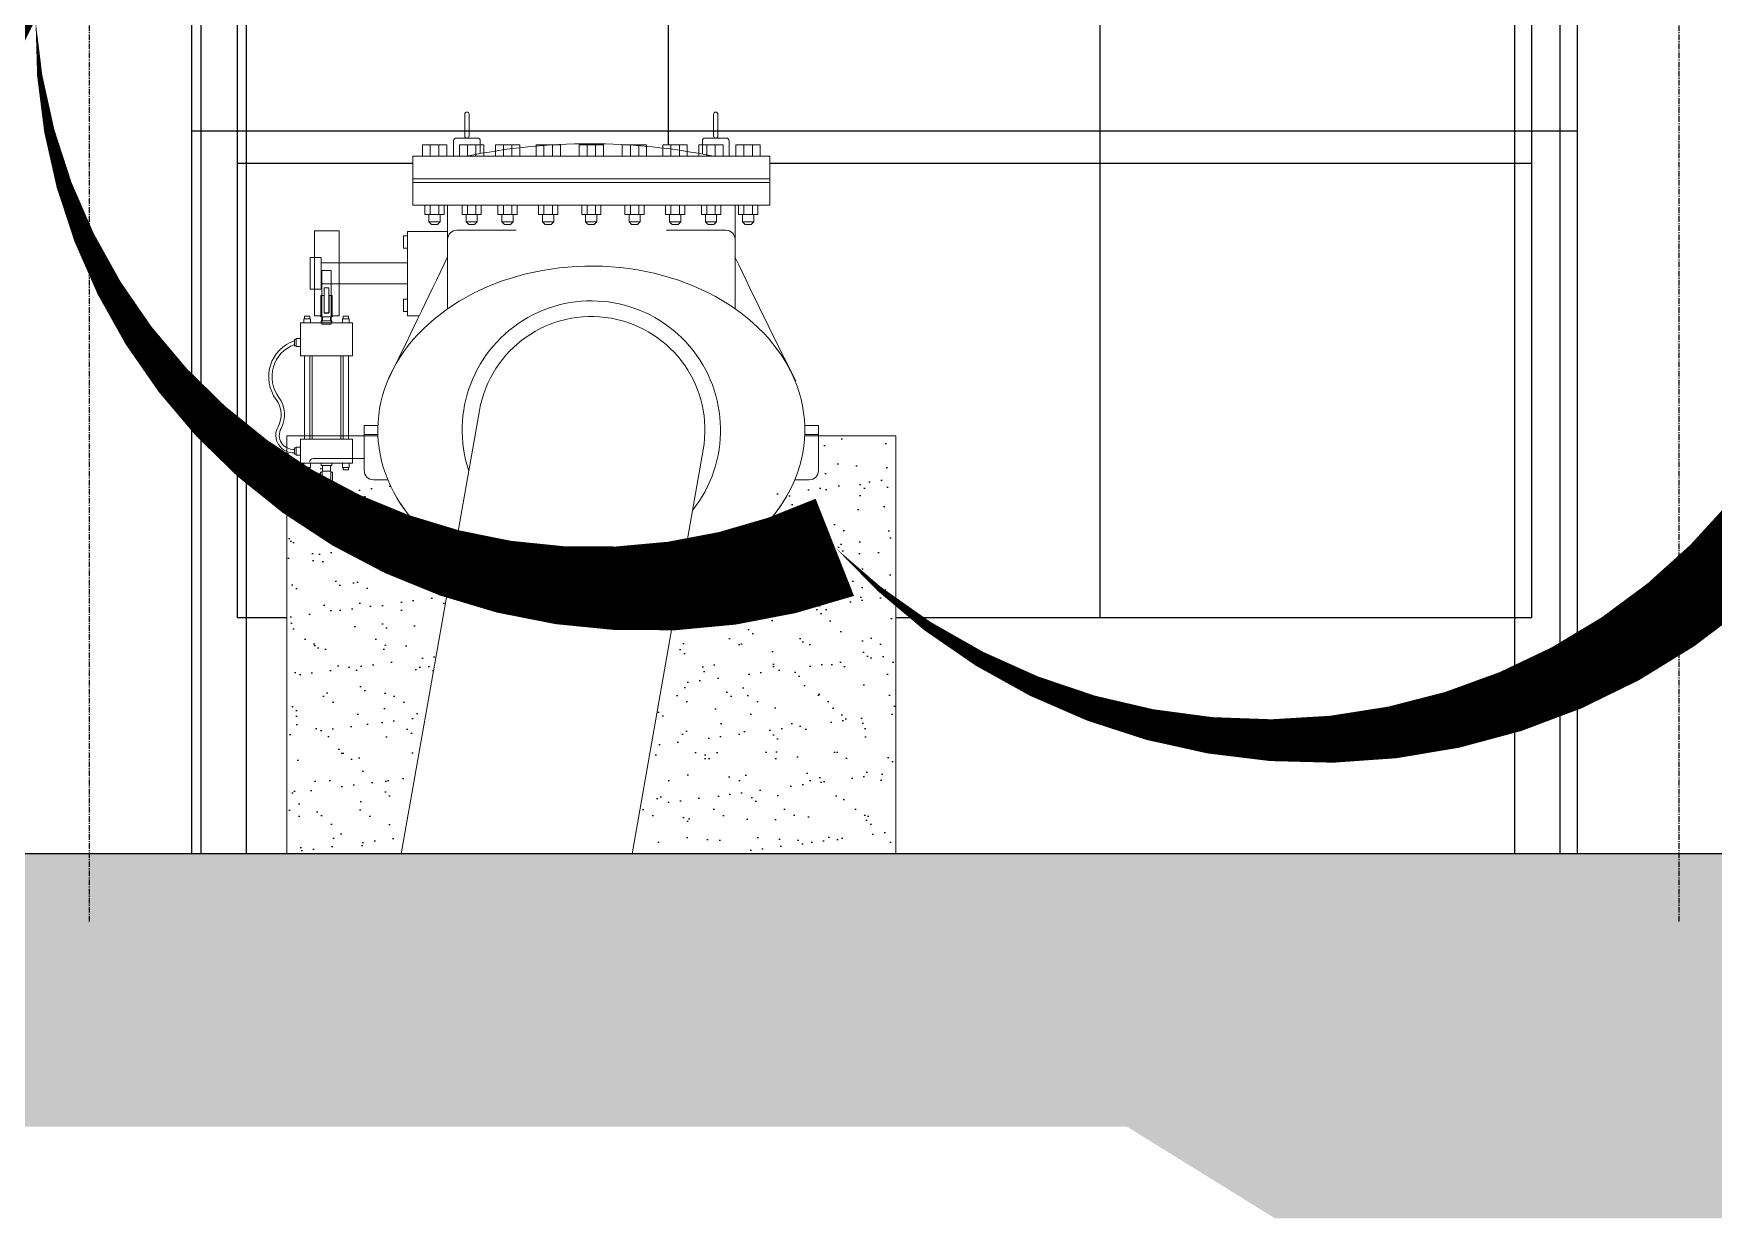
# Model space of a CAD drawing. Header units: inches. Extents: x 102027 to 175311, y -32523 to 10797.
# Drawn here: x 123015 to 126713, y -7197 to -4590 of the extents above; entities that cross this region are included whole.
import ezdxf

# ---------------------------------------------------------------- set-up
doc = ezdxf.new("R2010")
doc.units = ezdxf.units.IN
doc.header["$MEASUREMENT"] = 0
doc.linetypes.add('CENTER', pattern=[2, 1.25, -0.25, 0.25, -0.25])
doc.linetypes.add('HIDDEN', pattern=[0.375, 0.25, -0.125])
doc.layers.add('M-CLOUD', color=2, linetype='Continuous')
doc.layers.add('M-X-BKGD', color=8, linetype='Continuous')

msp = doc.modelspace()

# ---------------------------------------------------------------- hatches: boundary and pattern name
at = {"layer": 'M-X-BKGD'}
h = msp.add_hatch(dxfattribs=at)
h.set_pattern_fill('AR-SAND', color=8, scale=50, style=0)
h.set_pattern_definition([(37.5, (166121.02, 83227.46), (-3.14967, 96.34119), [0, -76, 0, -85, 0, -81.25]), (7.5, (166121.02, 83227.46), (88.48884, 141.1073), [0, -41, 0, -68.5, 0, -26.25]), (327.5, (166059.52, 83227.46), (155.70709, 0.28295), [0, -25, 0, -90, 0, -117.5]), (317.5, (166059.52, 83227.46), (150.30633, 43.88378), [0, -12.5, 0, -59, 0, -67.5])])
edge = h.paths.add_edge_path()
edge.add_line((124912.6, -5474.8), (124742.6, -5474.8))
edge.add_line((124742.6, -5474.8), (124742.6, -5551.4))
edge.add_arc((124722.4, -5551.4), 20.2, -90, 0, ccw=False)
edge.add_line((124722.4, -5571.6), (124690.6, -5571.6))
edge.add_ellipse((124242.6, -5462.3), major_axis=(-470, 0), ratio=0.768225, start_angle=114.6454, end_angle=162.3901, ccw=False)
edge.add_line((124438.6, -5790.5), (124332.1, -6394.8))
edge.add_line((124332.1, -6394.8), (124912.6, -6394.8))
edge.add_line((124912.6, -6394.8), (124912.6, -5474.8))
edge = h.paths.add_edge_path()
edge.add_ellipse((124242.6, -5462.3), major_axis=(-470, 0), ratio=0.768225, start_angle=26.7473, end_angle=49.9261, ccw=False)
edge.add_ellipse((124242.6, -5462.3), major_axis=(-470, 0), ratio=0.768225, start_angle=377.6099, end_angle=409.9261, ccw=False)
edge.add_ellipse((124242.6, -5462.3), major_axis=(-470, 0), ratio=0.768225, start_angle=26.7473, end_angle=49.9261, ccw=False)
edge.add_ellipse((124242.6, -5462.3), major_axis=(-470, 0), ratio=0.768225, start_angle=377.6099, end_angle=409.9261, ccw=False)
edge.add_ellipse((124242.6, -5462.3), major_axis=(-470, 0), ratio=0.768225, start_angle=26.7473, end_angle=49.9261, ccw=False)
edge.add_ellipse((124242.6, -5462.3), major_axis=(-470, 0), ratio=0.768225, start_angle=377.6099, end_angle=409.9261, ccw=False)
edge.add_ellipse((124242.6, -5462.3), major_axis=(-470, 0), ratio=0.768225, start_angle=26.7473, end_angle=49.9261, ccw=False)
edge.add_ellipse((124242.6, -5462.3), major_axis=(-470, 0), ratio=0.768225, start_angle=377.6099, end_angle=409.9261, ccw=False)
edge.add_ellipse((124242.6, -5462.3), major_axis=(-470, 0), ratio=0.768225, start_angle=26.7473, end_angle=49.9261, ccw=False)
edge.add_ellipse((124242.6, -5462.3), major_axis=(-470, 0), ratio=0.768225, start_angle=377.6099, end_angle=409.9261, ccw=False)
edge.add_ellipse((124242.6, -5462.3), major_axis=(-470, 0), ratio=0.768225, start_angle=26.7473, end_angle=49.9261, ccw=False)
edge.add_ellipse((124242.6, -5462.3), major_axis=(-470, 0), ratio=0.768225, start_angle=377.6099, end_angle=409.9261, ccw=False)
edge.add_line((123794.6, -5571.6), (123762.8, -5571.6))
edge.add_arc((123762.8, -5551.4), 20.2, 180, 270, ccw=False)
edge.add_line((123742.6, -5551.4), (123742.6, -5524.8))
edge.add_line((123742.6, -5524.8), (123716.8, -5524.8))
edge.add_line((123716.8, -5524.8), (123716.8, -5535.3))
edge.add_line((123716.8, -5535.3), (123709.7, -5535.3))
edge.add_line((123709.7, -5535.3), (123709.7, -5544.4))
edge.add_line((123709.7, -5544.4), (123708.3, -5544.4))
edge.add_line((123708.3, -5544.4), (123708.3, -5549.8))
edge.add_line((123708.3, -5549.8), (123696.4, -5549.8))
edge.add_line((123696.4, -5549.8), (123696.4, -5544.4))
edge.add_line((123696.4, -5544.4), (123694.9, -5544.4))
edge.add_line((123694.9, -5544.4), (123694.9, -5535.3))
edge.add_line((123694.9, -5535.3), (123671.4, -5535.3))
edge.add_line((123671.4, -5535.3), (123671.4, -5540.1))
edge.add_line((123671.4, -5540.1), (123668.6, -5540.1))
edge.add_line((123668.6, -5540.1), (123668.6, -5552.5))
edge.add_line((123668.6, -5552.5), (123669.3, -5552.5))
edge.add_line((123669.3, -5552.5), (123669.3, -5554.9))
edge.add_line((123669.3, -5554.9), (123672.6, -5554.9))
edge.add_line((123672.6, -5554.9), (123672.6, -5593))
edge.add_line((123672.6, -5593), (123669.3, -5593))
edge.add_line((123669.3, -5593), (123669.3, -5595.5))
edge.add_line((123669.3, -5595.5), (123649.9, -5595.5))
edge.add_line((123649.9, -5595.5), (123649.9, -5593))
edge.add_line((123649.9, -5593), (123646.5, -5593))
edge.add_line((123646.5, -5593), (123646.5, -5554.9))
edge.add_line((123646.5, -5554.9), (123649.9, -5554.9))
edge.add_line((123649.9, -5554.9), (123649.9, -5552.5))
edge.add_line((123649.9, -5552.5), (123650.5, -5552.5))
edge.add_line((123650.5, -5552.5), (123650.5, -5540.1))
edge.add_line((123650.5, -5540.1), (123647.7, -5540.1))
edge.add_line((123647.7, -5540.1), (123647.7, -5535.3))
edge.add_line((123647.7, -5535.3), (123624.2, -5535.3))
edge.add_line((123624.2, -5535.3), (123624.2, -5544.4))
edge.add_line((123624.2, -5544.4), (123622.7, -5544.4))
edge.add_line((123622.7, -5544.4), (123622.7, -5549.8))
edge.add_line((123622.7, -5549.8), (123610.8, -5549.8))
edge.add_line((123610.8, -5549.8), (123610.8, -5544.4))
edge.add_line((123610.8, -5544.4), (123609.4, -5544.4))
edge.add_line((123609.4, -5544.4), (123609.4, -5535.3))
edge.add_line((123609.4, -5535.3), (123602.3, -5535.3))
edge.add_line((123602.3, -5535.3), (123602.3, -5517.3))
edge.add_line((123602.3, -5517.3), (123592.9, -5517.3))
edge.add_line((123592.9, -5517.3), (123592.9, -5515.6))
edge.add_line((123592.9, -5515.6), (123589.2, -5515.6))
edge.add_line((123589.2, -5515.6), (123589.2, -5512.4))
edge.add_arc((123587, -5473.5), 38.9, 248.3, 273.1902, ccw=False)
edge.add_line((123572.6, -5509.7), (123572.6, -6394.8))
edge.add_line((123572.6, -6394.8), (123824.3, -6394.8))
edge.add_line((123824.3, -6394.8), (123940, -5738.6))
h = msp.add_hatch(dxfattribs=at)
h.set_pattern_fill('EARTH', color=8, scale=1000, angle=45, style=0)
h.set_pattern_definition([(45, (105015.3, -19813.48), (3e-14, 353.5534), [250, -250]), (45, (104949, -19747.19), (3e-14, 353.5534), [250, -250]), (45, (104882.7, -19680.9), (3e-14, 353.5534), [250, -250]), (135, (104882.7, -19636.7), (-353.5534, 3e-14), [250, -250]), (135, (104949, -19570.4), (-353.5534, 3e-14), [250, -250]), (135, (105015.3, -19504.12), (-353.5534, 3e-14), [250, -250])])
h.paths.add_polyline_path([(138246.6, -6394.8), (122222.6, -6394.8), (122222.6, -6994.9), (125421.1, -6994.9), (125747.7, -7197.1), (133478.9, -7197.1), (133478.9, -6922), (137301, -6922), (137485.2, -7173), (138246.6, -7173)])

# ---------------------------------------------------------------- linework, layer by layer
at = {"layer": 'M-CLOUD'}
msp.add_lwpolyline([(122683.1, -2327.7, 0, 229.8, 0.520567), (123019, -4558.9, 0, 229.8, 0.520567), (124778.6, -5720.3, 0, 229.8, 0.520567), (127043.5, -5356, 0, 229.8, 0.520567), (129338.4, -5280.9, 0, 229.8, 0.520567), (131635.6, -5348.3, 0, 229.8, 0.520567), (133932.7, -5347.8, 0, 229.8, 0.520567), (136184.7, -4951.7, 0, 229.8, 0.520567), (138320.8, -4362.3, 0, 229.8, 0.520567), (136801.6, -2797.3, 0, 229.8, 0.520567), (134509.9, -2622.7, 0, 229.8, 0.520567), (132218.9, -2623, 0, 229.8, 0.520567), (129933.5, -2862.9, 0, 229.8, 0.520567), (127647.9, -2810.1, 0, 229.8, 0.520567), (125360.4, -2587.8, 0, 229.8, 0.520567)], format="xyseb", close=True, dxfattribs=at)
at = {"layer": 'M-X-BKGD', "color": 8, "linetype": 'CENTER', "ltscale": 10}
for p, q in [((123137.6, -6544.1), (123137.6, 9596.6)), ((126637.6, -6544.1), (126637.6, 9596.6))]:
    msp.add_line(p, q, dxfattribs=at)
at = {"layer": 'M-X-BKGD', "color": 8}
for p, q in [((123362.6, 3455.2), (123362.6, -6394.8)), ((126412.6, 3455.2), (126412.6, -6394.8)), ((123382.7, 2935.4), (123382.7, -6394.8)), ((123482.7, 2935.4), (123482.7, -6394.8)), ((126274.5, 2935.4), (126274.5, -6394.8)), ((126374.5, 2935.4), (126374.5, -6394.8)), ((124412.6, -4834.2), (124412.6, -874.8)), ((125362.6, -5874.8), (125362.6, -874.8)), ((123462.6, -4874.8), (123849.4, -4874.8)), ((124635.8, -4874.8), (126312.6, -4874.8)), ((140002.6, -6394.8), (118086.3, -6394.8))]:
    msp.add_line(p, q, dxfattribs=at)
at = {"layer": 'M-X-BKGD', "color": 8, "linetype": 'HIDDEN', "ltscale": 5}
msp.add_line((126412.6, -4804.8), (123362.6, -4804.8), dxfattribs=at)
at = {"layer": 'M-X-BKGD', "color": 8, "linetype": 'Continuous', "lineweight": 0, "ltscale": 10}
for p, q in [((123888.1, -4834.2), (123888.1, -4859.3)), ((123906.7, -4834.2), (123906.7, -4859.3)), ((123964, -4819.6), (123973.6, -4819.6)), ((123969.8, -4834.2), (123969.8, -4859.3)), ((123988.4, -4834.2), (123988.4, -4859.3)), ((124048.9, -4834.2), (124048.9, -4859.3)), ((124067.4, -4834.2), (124067.4, -4859.3)), ((124138.2, -4834.2), (124138.2, -4859.3)), ((124156.8, -4834.2), (124156.8, -4859.3)), ((124233.1, -4834.2), (124233.1, -4859.3)), ((124251.7, -4834.2), (124251.7, -4859.3)), ((124328.5, -4834.2), (124328.5, -4859.3)), ((124347, -4834.2), (124347, -4859.3)), ((124417.8, -4834.2), (124417.8, -4859.3)), ((124436.4, -4834.2), (124436.4, -4859.3)), ((124496.9, -4834.2), (124496.9, -4859.3)), ((124515.4, -4834.2), (124515.4, -4859.3)), ((124578.6, -4834.2), (124578.6, -4859.3)), ((124597.1, -4834.2), (124597.1, -4859.3)), ((123849.4, -4859.3), (124635.8, -4859.3)), ((123849.4, -4859.3), (123849.4, -4967.3)), ((124635.8, -4859.3), (124635.8, -4967.3)), ((123849.4, -4909.3), (124635.8, -4909.3)), ((123849.4, -4917.3), (124635.8, -4917.3)), ((123849.4, -4967.3), (124635.8, -4967.3)), ((123888.1, -4967.3), (123888.1, -4987.7)), ((123906.7, -4967.3), (123906.7, -4987.7)), ((123926.3, -4967.3), (123926.3, -5195.2)), ((123969.8, -4967.3), (123969.8, -4987.7)), ((123988.4, -4967.3), (123988.4, -4987.7)), ((124048.9, -4967.3), (124048.9, -4987.7)), ((124067.4, -4967.3), (124067.4, -4987.7)), ((124138.2, -4967.3), (124138.2, -4987.7)), ((124156.8, -4967.3), (124156.8, -4987.7)), ((124233.1, -4967.3), (124233.1, -4987.7)), ((124251.7, -4967.3), (124251.7, -4987.7)), ((124328.5, -4967.3), (124328.5, -4987.7)), ((124347, -4967.3), (124347, -4987.7)), ((124417.8, -4967.3), (124417.8, -4987.7)), ((124436.4, -4967.3), (124436.4, -4987.7)), ((124496.9, -4967.3), (124496.9, -4987.7)), ((124515.4, -4967.3), (124515.4, -4987.7)), ((124558.9, -4967.3), (124558.9, -5195.2)), ((124578.6, -4967.3), (124578.6, -4987.7)), ((124597.1, -4967.3), (124597.1, -4987.7)), ((123885.1, -5003.8), (123890.9, -5009.5)), ((123890.9, -5009.5), (123903.9, -5009.5)), ((123909.6, -5003.8), (123903.9, -5009.5)), ((123946.5, -5022.5), (124076.9, -5022.5)), ((123966.8, -5003.8), (123972.6, -5009.5)), ((123972.6, -5009.5), (123985.6, -5009.5)), ((123991.4, -5003.8), (123985.6, -5009.5)), ((124045.9, -5003.8), (124051.6, -5009.5)), ((124051.6, -5009.5), (124064.6, -5009.5)), ((124070.4, -5003.8), (124064.6, -5009.5)), ((124135.2, -5003.8), (124141, -5009.5)), ((124141, -5009.5), (124154, -5009.5)), ((124159.7, -5003.8), (124154, -5009.5)), ((124230.1, -5003.8), (124235.9, -5009.5)), ((124235.9, -5009.5), (124248.9, -5009.5)), ((124254.6, -5003.8), (124248.9, -5009.5)), ((124325.5, -5003.8), (124331.2, -5009.5)), ((124344.2, -5009.5), (124331.2, -5009.5)), ((124350, -5003.8), (124344.2, -5009.5)), ((124408.4, -5022.5), (124538.7, -5022.5)), ((124414.8, -5003.8), (124420.6, -5009.5)), ((124433.6, -5009.5), (124420.6, -5009.5)), ((124439.3, -5003.8), (124433.6, -5009.5)), ((124493.9, -5003.8), (124499.6, -5009.5)), ((124512.6, -5009.5), (124499.6, -5009.5)), ((124518.4, -5003.8), (124512.6, -5009.5)), ((124575.6, -5003.8), (124581.3, -5009.5)), ((124594.3, -5009.5), (124581.3, -5009.5)), ((124600.1, -5003.8), (124594.3, -5009.5)), ((123671.8, -5213.1), (123647.3, -5213.1)), ((123650.5, -5213.1), (123650.5, -5221.6)), ((123668.6, -5213.1), (123668.6, -5221.6)), ((123824.3, -6394.8), (123996.4, -5418.9)), ((123742.6, -5472.3), (123742.6, -5551.4)), ((124742.6, -5472.3), (124742.6, -5551.4)), ((123572.6, -5474.8), (123572.6, -6394.8)), ((123572.6, -5474.8), (123772.8, -5474.8)), ((124332.1, -6394.8), (124488.8, -5505.7)), ((124712.5, -5474.8), (124912.6, -5474.8)), ((124912.6, -5474.8), (124742.6, -5474.8)), ((124742.6, -5474.8), (124742.6, -5551.4)), ((124912.6, -5474.8), (124912.6, -6394.8)), ((124912.6, -6394.8), (124912.6, -5474.8)), ((123630.6, -5524.8), (123742.6, -5524.8)), ((123650.5, -5552.5), (123650.5, -5540.1)), ((123668.6, -5552.5), (123668.6, -5540.1)), ((123668.6, -5552.5), (123650.5, -5552.5)), ((123762.8, -5571.6), (123794.6, -5571.6)), ((124690.6, -5571.6), (124722.4, -5571.6)), ((124722.4, -5571.6), (124690.6, -5571.6)), ((123572.6, -5624.8), (123572.6, -6394.8)), ((123572.6, -6394.8), (124912.6, -6394.8))]:
    msp.add_line(p, q, dxfattribs=at)
at = {"layer": 'M-X-BKGD', "color": 8}
msp.add_lwpolyline([(124912.6, -5874.8), (126312.6, -5874.8), (126312.6, -874.8), (123462.6, -874.8), (123462.6, -5874.8), (123572.6, -5874.8)], dxfattribs=at)
at = {"layer": 'M-X-BKGD', "color": 8, "linetype": 'Continuous', "lineweight": 0, "ltscale": 10}
for points in [[(123973.6, -4767.1, 1), (123964, -4767.1), (123964, -4814.8, 1), (123973.6, -4814.8)], [(124521.2, -4767.1, 1), (124511.7, -4767.1), (124511.7, -4814.8, 1), (124521.2, -4814.8)]]:
    msp.add_lwpolyline(points, format="xyb", close=True, dxfattribs=at)
for points in [[(123924.3, -4859.3), (123924.3, -4834.2), (123871, -4834.2), (123871, -4859.3)], [(124006, -4859.3), (124006, -4834.2), (123952.7, -4834.2), (123952.7, -4859.3)], [(124085, -4859.3), (124085, -4834.2), (124031.7, -4834.2), (124031.7, -4859.3)], [(124174.4, -4859.3), (124174.4, -4834.2), (124121.1, -4834.2), (124121.1, -4859.3)], [(124269.3, -4859.3), (124269.3, -4834.2), (124216, -4834.2), (124216, -4859.3)], [(124310.8, -4859.3), (124310.8, -4834.2), (124364.2, -4834.2), (124364.2, -4859.3)], [(124400.2, -4859.3), (124400.2, -4834.2), (124453.5, -4834.2), (124453.5, -4859.3)], [(124479.2, -4859.3), (124479.2, -4834.2), (124532.6, -4834.2), (124532.6, -4859.3)], [(124560.9, -4859.3), (124560.9, -4834.2), (124614.3, -4834.2), (124614.3, -4859.3)], [(123918.5, -4967.3), (123918.5, -4987.7), (123876.3, -4987.7), (123876.3, -4967.3)], [(123885.1, -4987.7), (123885.1, -5003.8), (123909.6, -5003.8), (123909.6, -4987.7)], [(124000.2, -4967.3), (124000.2, -4987.7), (123958, -4987.7), (123958, -4967.3)], [(123966.8, -4987.7), (123966.8, -5003.8), (123991.4, -5003.8), (123991.4, -4987.7)], [(124079.3, -4967.3), (124079.3, -4987.7), (124037, -4987.7), (124037, -4967.3)], [(124045.9, -4987.7), (124045.9, -5003.8), (124070.4, -5003.8), (124070.4, -4987.7)], [(124168.6, -4967.3), (124168.6, -4987.7), (124126.4, -4987.7), (124126.4, -4967.3)], [(124135.2, -4987.7), (124135.2, -5003.8), (124159.7, -5003.8), (124159.7, -4987.7)], [(124263.5, -4967.3), (124263.5, -4987.7), (124221.3, -4987.7), (124221.3, -4967.3)], [(124230.1, -4987.7), (124230.1, -5003.8), (124254.6, -5003.8), (124254.6, -4987.7)], [(124316.6, -4967.3), (124316.6, -4987.7), (124358.9, -4987.7), (124358.9, -4967.3)], [(124350, -4987.7), (124350, -5003.8), (124325.5, -5003.8), (124325.5, -4987.7)], [(124406, -4967.3), (124406, -4987.7), (124448.2, -4987.7), (124448.2, -4967.3)], [(124439.3, -4987.7), (124439.3, -5003.8), (124414.8, -5003.8), (124414.8, -4987.7)], [(124485, -4967.3), (124485, -4987.7), (124527.3, -4987.7), (124527.3, -4967.3)], [(124518.4, -4987.7), (124518.4, -5003.8), (124493.9, -5003.8), (124493.9, -4987.7)], [(124566.7, -4967.3), (124566.7, -4987.7), (124609, -4987.7), (124609, -4967.3)], [(124600.1, -4987.7), (124600.1, -5003.8), (124575.6, -5003.8), (124575.6, -4987.7)], [(123838, -5034.5), (123829.1, -5034.5), (123829.1, -5062.2), (123838, -5062.2)], [(123623.4, -5082.3), (123647.6, -5082.3), (123647.6, -5152.3), (123623.4, -5152.3)], [(123647.6, -5094.2), (123838, -5094.2), (123838, -5140.3), (123647.6, -5140.3)], [(123649, -5110.9), (123670.1, -5110.9), (123670.1, -5229.1), (123649, -5229.1)], [(123654.1, -5204.8), (123665, -5204.8), (123665, -5149), (123654.1, -5149)], [(123838, -5201.5), (123829.1, -5201.5), (123829.1, -5173.8), (123838, -5173.8)], [(123610.8, -5217.3), (123622.7, -5217.3), (123622.7, -5211.9), (123610.8, -5211.9)], [(123708.3, -5217.3), (123696.4, -5217.3), (123696.4, -5211.9), (123708.3, -5211.9)], [(123602.3, -5226.4), (123716.8, -5226.4), (123716.8, -5298.8), (123602.3, -5298.8)], [(123609.4, -5226.4), (123624.2, -5226.4), (123624.2, -5217.3), (123609.4, -5217.3)], [(123647.7, -5226.4), (123671.4, -5226.4), (123671.4, -5221.6), (123647.7, -5221.6)], [(123709.7, -5226.4), (123694.9, -5226.4), (123694.9, -5217.3), (123709.7, -5217.3)], [(123592.9, -5262.6), (123589.2, -5262.6), (123589.2, -5276.6), (123592.9, -5276.6)], [(123602.3, -5260.9), (123592.9, -5260.9), (123592.9, -5278.4), (123602.3, -5278.4)], [(123610.8, -5298.8), (123622.7, -5298.8), (123622.7, -5482.5), (123610.8, -5482.5)], [(123628, -5298.8), (123691.1, -5298.8), (123691.1, -5482.5), (123628, -5482.5)], [(123708.3, -5298.8), (123696.4, -5298.8), (123696.4, -5482.5), (123708.3, -5482.5)], [(123772.6, -5472.3), (123742.6, -5472.3), (123742.6, -5452.3), (123772.6, -5452.3)], [(124712.6, -5472.3), (124742.6, -5472.3), (124742.6, -5452.3), (124712.6, -5452.3)], [(123592.9, -5501.6), (123589.2, -5501.6), (123589.2, -5515.6), (123592.9, -5515.6)], [(123602.3, -5499.8), (123592.9, -5499.8), (123592.9, -5517.3), (123602.3, -5517.3)], [(123602.3, -5482.5), (123716.8, -5482.5), (123716.8, -5535.3), (123602.3, -5535.3)], [(123609.4, -5535.3), (123624.2, -5535.3), (123624.2, -5544.4), (123609.4, -5544.4)], [(123610.8, -5544.4), (123622.7, -5544.4), (123622.7, -5549.8), (123610.8, -5549.8)], [(123647.7, -5535.3), (123671.4, -5535.3), (123671.4, -5540.1), (123647.7, -5540.1)], [(123709.7, -5535.3), (123694.9, -5535.3), (123694.9, -5544.4), (123709.7, -5544.4)], [(123708.3, -5544.4), (123696.4, -5544.4), (123696.4, -5549.8), (123708.3, -5549.8)], [(123649.9, -5554.9), (123646.5, -5554.9), (123646.5, -5593), (123649.9, -5593)], [(123649.9, -5595.5), (123669.3, -5595.5), (123669.3, -5552.5), (123649.9, -5552.5)], [(123669.3, -5554.9), (123672.6, -5554.9), (123672.6, -5593), (123669.3, -5593)]]:
    msp.add_lwpolyline(points, close=True, dxfattribs=at)
for points in [[(123998.1, -4859.3), (123939.4, -4859.3), (123939.4, -4825.8, -0.414214), (123945.6, -4819.6), (123991.9, -4819.6, -0.414214), (123998.1, -4825.8), (123998.1, -4853.7)], [(124487.1, -4859.3), (124545.8, -4859.3), (124545.8, -4825.8, 0.414214), (124539.6, -4819.6), (124493.3, -4819.6, 0.414214), (124487.1, -4825.8), (124487.1, -4853.7)]]:
    msp.add_lwpolyline(points, format="xyb", dxfattribs=at)
for points in [[(123649, -5210.6), (123633, -5210.6), (123633, -5023.9), (123687.6, -5023.9), (123687.6, -5210.6), (123670.1, -5210.6)], [(123926.3, -5025), (123838, -5025), (123838, -5211), (123863.7, -5211)], [(123654.1, -5166.3), (123647.3, -5166.3), (123647.3, -5213.1), (123671.9, -5213.1), (123671.9, -5166.3), (123665.1, -5166.3)], [(123665.1, -5166.3), (123665.1, -5204.2), (123654.1, -5204.2), (123654.1, -5166.3)]]:
    msp.add_lwpolyline(points, dxfattribs=at)
for centre, radius, start, end in [((123968.8, -4767.1), 4.79, 0, 180), ((123968.8, -4814.8), 4.79, 180, 0), ((124239.5, -6186.8), 1354.8, 78.392, 101.6075), ((123946.5, -5042.7), 20.2, 90, 180), ((124538.7, -5042.7), 20.2, 0, 90), ((32368.2, 39073.2), 101648.9, 334.082896, 334.254003), ((135386.4, 66), 11988.8, 205.42596, 206.8773), ((124242.6, -5462.3), 284.4, 321.5302, 198.4698), ((124242.6, -5462.3), 250, 350, 170), ((123615.9, -5344.9), 83.7, 108.6325, 216.6645), ((123615.9, -5344.9), 76.1, 110.574, 216.6645), ((123504.2, -5428.1), 55.5, 331.2313, 36.6645), ((123504.2, -5428.1), 63.1, 331.2313, 36.6645), ((123587, -5473.5), 38.9, 151.2313, 273.5361), ((123587, -5473.5), 31.3, 151.2313, 273.5361), ((123630.6, -5532.8), 8, 90, 180), ((123762.8, -5551.4), 20.2, 180, 270), ((124722.4, -5551.4), 20.2, 270, 0), ((124722.4, -5551.4), 20.2, 270, 0)]:
    msp.add_arc(centre, radius, start, end, dxfattribs=at)
for start_param, end_param in [(2.00094, 7.15456), (2.00094, 2.834242), (0.466829, 0.871374)]:
    msp.add_ellipse((124242.6, -5462.3), major_axis=(-470, 0), ratio=0.768225, start_param=start_param, end_param=end_param, dxfattribs=at)

doc.saveas('drawing.dxf')
